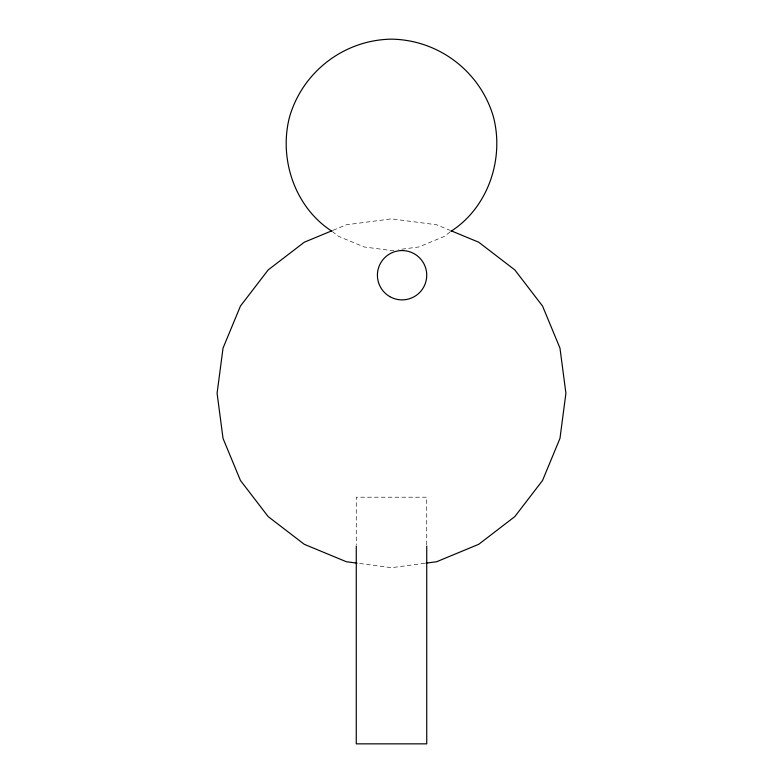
<?xml version="1.0" encoding="UTF-8"?>
<svg xmlns="http://www.w3.org/2000/svg" width="783" height="783" viewBox="0 0 783 783"><rect width="100%" height="100%" fill="white"/><g stroke="black" fill="none" stroke-linecap="round" stroke-linejoin="round"><path stroke-width="0.59" stroke-dasharray="3.92 2.94" d="M450.068 232.013L444.353 236.397L418.856 246.958L398.635 249.62M333.078 230.29L346.36 224.79L391.5 218.849L436.64 224.79L449.922 230.29M393.878 250.247L391.5 250.56L364.144 246.958L338.647 236.397L332.932 232.013M424.758 563.3L391.5 567.675L358.242 563.3M426.735 544.821L426.735 497.205L356.265 497.205L356.265 544.821"/><path stroke-width="1.17" d="M451.018 231.288C487.926 207.573 504.252 159.478 493.603 117.499C480.635 71.84 438.95 39.864 391.5 39.15C344.05 39.864 302.365 71.84 289.397 117.499C278.748 159.478 295.074 207.573 331.982 231.288M331.972 230.75L304.293 242.211L268.168 269.929L240.45 306.055L223.028 348.122L217.087 393.262L223.028 438.402L240.45 480.468L268.168 516.594L304.293 544.312L346.36 561.734L357.048 563.143M425.952 563.143L436.64 561.734L478.707 544.312L514.832 516.594L542.55 480.468L559.972 438.402L565.913 393.262L559.972 348.122L542.55 306.055L514.832 269.929L478.707 242.211L451.028 230.75M426.735 546.045L426.735 743.85L356.265 743.85L356.265 546.045M389.738 296.581A24.665 24.665 0 0 0 426.735 275.224A24.665 24.665 0 0 0 389.738 253.868A24.665 24.665 0 0 0 389.738 296.581"/></g></svg>
